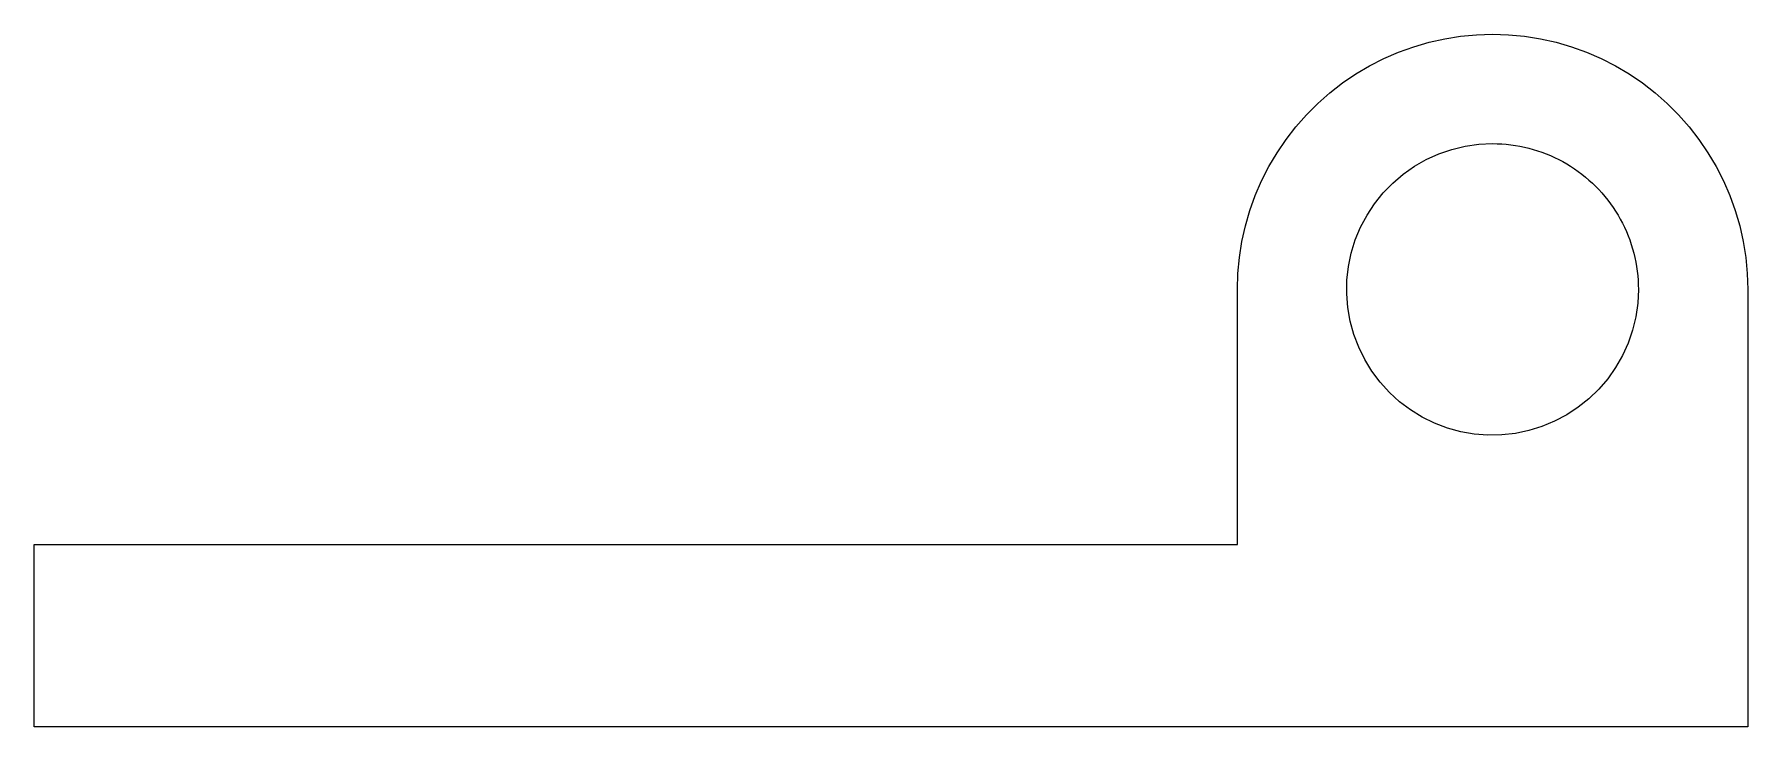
# Model space of a CAD drawing. Header units: metres. Extents: x -36 to 11, y 0 to 19.
import ezdxf

# ---------------------------------------------------------------- set-up
doc = ezdxf.new("R2010")
doc.units = ezdxf.units.M

msp = doc.modelspace()

# ---------------------------------------------------------------- linework, layer by layer
for points in [[(-3, 12), (-2.986, 12.44), (-2.945, 12.877), (-2.876, 13.312), (-2.78, 13.741), (-2.657, 14.163), (-2.508, 14.577), (-2.334, 14.98), (-2.134, 15.372), (-1.91, 15.751), (-1.663, 16.114), (-1.394, 16.462), (-1.103, 16.792), (-0.792, 17.103), (-0.462, 17.394), (-0.114, 17.663), (0.249, 17.91), (0.628, 18.134), (1.02, 18.334), (1.423, 18.508), (1.837, 18.657), (2.259, 18.78), (2.688, 18.876), (3.123, 18.945), (3.56, 18.986), (4, 19), (4.44, 18.986), (4.877, 18.945), (5.312, 18.876), (5.741, 18.78), (6.163, 18.657), (6.577, 18.508), (6.98, 18.334), (7.372, 18.134), (7.751, 17.91), (8.114, 17.663), (8.462, 17.394), (8.792, 17.103), (9.103, 16.792), (9.394, 16.462), (9.663, 16.114), (9.91, 15.751), (10.134, 15.372), (10.334, 14.98), (10.508, 14.577), (10.657, 14.163), (10.78, 13.741), (10.876, 13.312), (10.945, 12.877), (10.986, 12.44), (11, 12)], [(8, 12), (7.982, 11.624), (7.929, 11.25), (7.841, 10.884), (7.719, 10.528), (7.564, 10.184), (7.377, 9.857), (7.161, 9.548), (6.916, 9.262), (6.645, 9), (6.351, 8.764), (6.036, 8.557), (5.703, 8.381), (5.355, 8.236), (4.995, 8.126), (4.626, 8.049), (4.251, 8.008), (3.874, 8.002), (3.499, 8.032), (3.127, 8.096), (2.764, 8.196), (2.411, 8.329), (2.073, 8.495), (1.752, 8.692), (1.45, 8.918), (1.172, 9.172), (0.918, 9.45), (0.692, 9.752), (0.495, 10.073), (0.329, 10.411), (0.196, 10.764), (0.096, 11.127), (0.032, 11.499), (0.002, 11.874), (0.008, 12.251), (0.049, 12.626), (0.126, 12.995), (0.236, 13.355), (0.381, 13.703), (0.557, 14.036), (0.764, 14.351), (1, 14.645), (1.262, 14.916), (1.548, 15.161), (1.857, 15.377), (2.184, 15.564), (2.528, 15.719), (2.884, 15.841), (3.25, 15.929), (3.624, 15.982), (4, 16)], [(4, 16), (4.126, 15.998), (4.251, 15.992), (4.376, 15.982), (4.501, 15.968), (4.626, 15.951), (4.75, 15.929), (4.873, 15.904), (4.995, 15.874), (5.116, 15.841), (5.236, 15.804), (5.355, 15.764), (5.472, 15.719), (5.589, 15.671), (5.703, 15.619), (5.816, 15.564), (5.927, 15.505), (6.036, 15.443), (6.143, 15.377), (6.248, 15.308), (6.351, 15.236), (6.452, 15.161), (6.55, 15.082), (6.645, 15), (6.738, 14.916), (6.828, 14.828), (6.916, 14.738), (7, 14.645), (7.082, 14.55), (7.161, 14.452), (7.236, 14.351), (7.308, 14.248), (7.377, 14.143), (7.443, 14.036), (7.505, 13.927), (7.564, 13.816), (7.619, 13.703), (7.671, 13.589), (7.719, 13.472), (7.764, 13.355), (7.804, 13.236), (7.841, 13.116), (7.874, 12.995), (7.904, 12.873), (7.929, 12.75), (7.951, 12.626), (7.968, 12.501), (7.982, 12.376), (7.992, 12.251), (7.998, 12.126), (8, 12)], [(-3, 5), (-3, 5.14), (-3, 5.28), (-3, 5.42), (-3, 5.56), (-3, 5.7), (-3, 5.84), (-3, 5.98), (-3, 6.12), (-3, 6.26), (-3, 6.4), (-3, 6.54), (-3, 6.68), (-3, 6.82), (-3, 6.96), (-3, 7.1), (-3, 7.24), (-3, 7.38), (-3, 7.52), (-3, 7.66), (-3, 7.8), (-3, 7.94), (-3, 8.08), (-3, 8.22), (-3, 8.36), (-3, 8.5), (-3, 8.64), (-3, 8.78), (-3, 8.92), (-3, 9.06), (-3, 9.2), (-3, 9.34), (-3, 9.48), (-3, 9.62), (-3, 9.76), (-3, 9.9), (-3, 10.04), (-3, 10.18), (-3, 10.32), (-3, 10.46), (-3, 10.6), (-3, 10.74), (-3, 10.88), (-3, 11.02), (-3, 11.16), (-3, 11.3), (-3, 11.44), (-3, 11.58), (-3, 11.72), (-3, 11.86), (-3, 12)], [(-3, 5), (-3, 5.14), (-3, 5.28), (-3, 5.42), (-3, 5.56), (-3, 5.7), (-3, 5.84), (-3, 5.98), (-3, 6.12), (-3, 6.26), (-3, 6.4), (-3, 6.54), (-3, 6.68), (-3, 6.82), (-3, 6.96), (-3, 7.1), (-3, 7.24), (-3, 7.38), (-3, 7.52), (-3, 7.66), (-3, 7.8), (-3, 7.94), (-3, 8.08), (-3, 8.22), (-3, 8.36), (-3, 8.5), (-3, 8.64), (-3, 8.78), (-3, 8.92), (-3, 9.06), (-3, 9.2), (-3, 9.34), (-3, 9.48), (-3, 9.62), (-3, 9.76), (-3, 9.9), (-3, 10.04), (-3, 10.18), (-3, 10.32), (-3, 10.46), (-3, 10.6), (-3, 10.74), (-3, 10.88), (-3, 11.02), (-3, 11.16), (-3, 11.3), (-3, 11.44), (-3, 11.58), (-3, 11.72), (-3, 11.86), (-3, 12)], [(11, 12), (11, 11.76), (11, 11.52), (11, 11.28), (11, 11.04), (11, 10.8), (11, 10.56), (11, 10.32), (11, 10.08), (11, 9.84), (11, 9.6), (11, 9.36), (11, 9.12), (11, 8.88), (11, 8.64), (11, 8.4), (11, 8.16), (11, 7.92), (11, 7.68), (11, 7.44), (11, 7.2), (11, 6.96), (11, 6.72), (11, 6.48), (11, 6.24), (11, 6), (11, 5.76), (11, 5.52), (11, 5.28), (11, 5.04), (11, 4.8), (11, 4.56), (11, 4.32), (11, 4.08), (11, 3.84), (11, 3.6), (11, 3.36), (11, 3.12), (11, 2.88), (11, 2.64), (11, 2.4), (11, 2.16), (11, 1.92), (11, 1.68), (11, 1.44), (11, 1.2), (11, 0.96), (11, 0.72), (11, 0.48), (11, 0.24), (11, 0)], [(-36, 0), (-36, 0.1), (-36, 0.2), (-36, 0.3), (-36, 0.4), (-36, 0.5), (-36, 0.6), (-36, 0.7), (-36, 0.8), (-36, 0.9), (-36, 1), (-36, 1.1), (-36, 1.2), (-36, 1.3), (-36, 1.4), (-36, 1.5), (-36, 1.6), (-36, 1.7), (-36, 1.8), (-36, 1.9), (-36, 2), (-36, 2.1), (-36, 2.2), (-36, 2.3), (-36, 2.4), (-36, 2.5), (-36, 2.6), (-36, 2.7), (-36, 2.8), (-36, 2.9), (-36, 3), (-36, 3.1), (-36, 3.2), (-36, 3.3), (-36, 3.4), (-36, 3.5), (-36, 3.6), (-36, 3.7), (-36, 3.8), (-36, 3.9), (-36, 4), (-36, 4.1), (-36, 4.2), (-36, 4.3), (-36, 4.4), (-36, 4.5), (-36, 4.6), (-36, 4.7), (-36, 4.8), (-36, 4.9), (-36, 5)], [(-36, 5), (-35.34, 5), (-34.68, 5), (-34.02, 5), (-33.36, 5), (-32.7, 5), (-32.04, 5), (-31.38, 5), (-30.72, 5), (-30.06, 5), (-29.4, 5), (-28.74, 5), (-28.08, 5), (-27.42, 5), (-26.76, 5), (-26.1, 5), (-25.44, 5), (-24.78, 5), (-24.12, 5), (-23.46, 5), (-22.8, 5), (-22.14, 5), (-21.48, 5), (-20.82, 5), (-20.16, 5), (-19.5, 5), (-18.84, 5), (-18.18, 5), (-17.52, 5), (-16.86, 5), (-16.2, 5), (-15.54, 5), (-14.88, 5), (-14.22, 5), (-13.56, 5), (-12.9, 5), (-12.24, 5), (-11.58, 5), (-10.92, 5), (-10.26, 5), (-9.6, 5), (-8.94, 5), (-8.28, 5), (-7.62, 5), (-6.96, 5), (-6.3, 5), (-5.64, 5), (-4.98, 5), (-4.32, 5), (-3.66, 5), (-3, 5)], [(-20, 5), (-19.66, 5), (-19.32, 5), (-18.98, 5), (-18.64, 5), (-18.3, 5), (-17.96, 5), (-17.62, 5), (-17.28, 5), (-16.94, 5), (-16.6, 5), (-16.26, 5), (-15.92, 5), (-15.58, 5), (-15.24, 5), (-14.9, 5), (-14.56, 5), (-14.22, 5), (-13.88, 5), (-13.54, 5), (-13.2, 5), (-12.86, 5), (-12.52, 5), (-12.18, 5), (-11.84, 5), (-11.5, 5), (-11.16, 5), (-10.82, 5), (-10.48, 5), (-10.14, 5), (-9.8, 5), (-9.46, 5), (-9.12, 5), (-8.78, 5), (-8.44, 5), (-8.1, 5), (-7.76, 5), (-7.42, 5), (-7.08, 5), (-6.74, 5), (-6.4, 5), (-6.06, 5), (-5.72, 5), (-5.38, 5), (-5.04, 5), (-4.7, 5), (-4.36, 5), (-4.02, 5), (-3.68, 5), (-3.34, 5), (-3, 5)], [(11, 0), (10.06, 0), (9.12, 0), (8.18, 0), (7.24, 0), (6.3, 0), (5.36, 0), (4.42, 0), (3.48, 0), (2.54, 0), (1.6, 0), (0.66, 0), (-0.28, 0), (-1.22, 0), (-2.16, 0), (-3.1, 0), (-4.04, 0), (-4.98, 0), (-5.92, 0), (-6.86, 0), (-7.8, 0), (-8.74, 0), (-9.68, 0), (-10.62, 0), (-11.56, 0), (-12.5, 0), (-13.44, 0), (-14.38, 0), (-15.32, 0), (-16.26, 0), (-17.2, 0), (-18.14, 0), (-19.08, 0), (-20.02, 0), (-20.96, 0), (-21.9, 0), (-22.84, 0), (-23.78, 0), (-24.72, 0), (-25.66, 0), (-26.6, 0), (-27.54, 0), (-28.48, 0), (-29.42, 0), (-30.36, 0), (-31.3, 0), (-32.24, 0), (-33.18, 0), (-34.12, 0), (-35.06, 0), (-36, 0)]]:
    msp.add_lwpolyline(points)

doc.saveas('drawing.dxf')
